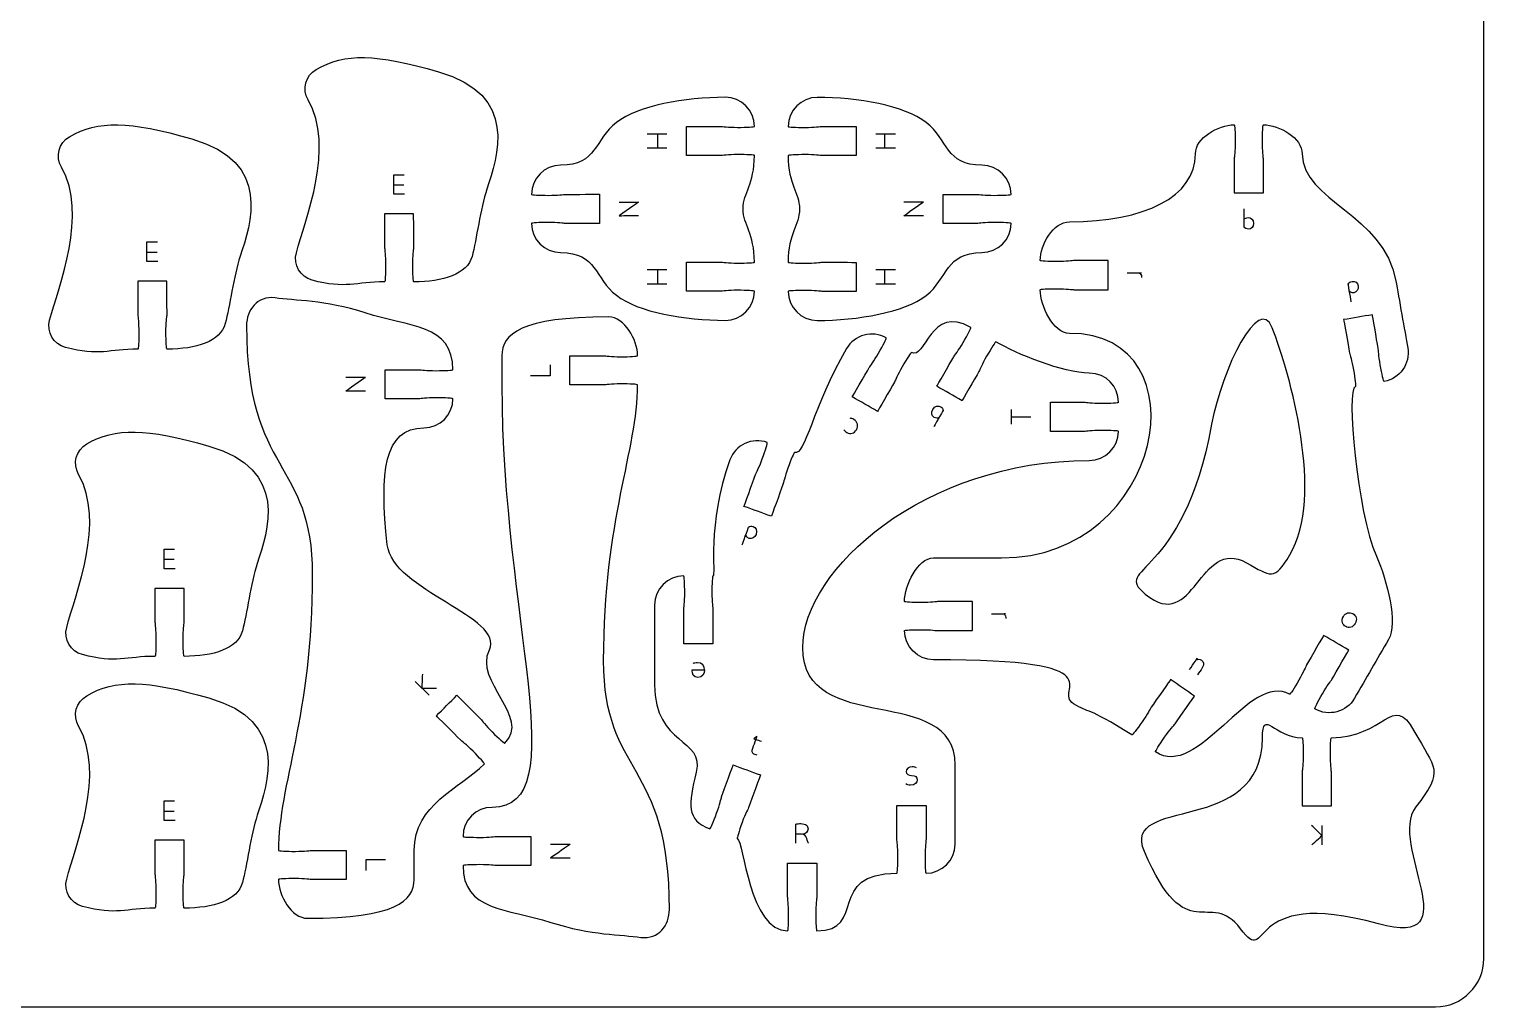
# Model space of a CAD drawing. Extents: x 0 to 300, y 0 to 300.
# Drawn here: x 150 to 300, y 0.1 to 100.9 of the extents above; entities that cross this region are included whole.
import ezdxf

# ---------------------------------------------------------------- set-up
doc = ezdxf.new("R2010")
doc.units = 0
doc.header["$MEASUREMENT"] = 0
doc.layers.add('DEFAULT', color=7, linetype='CONTINUOUS')

msp = doc.modelspace()

# ---------------------------------------------------------------- linework, layer by layer
at = {"layer": 'DEFAULT', "color": 250}
for points in [[(213.73, 90.15), (215.75, 90.15)], [(214.8, 90.15), (214.8, 88.65)], [(237.3, 90.14), (239.32, 90.14)], [(238.24, 88.64), (238.24, 90.14)], [(215.75, 88.65), (213.73, 88.65)], [(239.32, 88.64), (237.3, 88.64)], [(188.72, 83.9), (187.59, 83.9), (187.59, 85.92), (188.68, 85.92)], [(188.63, 84.85), (187.59, 84.85)], [(163.28, 76.96), (162.15, 76.96), (162.15, 78.98), (163.24, 78.98)], [(163.19, 77.91), (162.15, 77.91)], [(213.73, 76.15), (215.75, 76.15)], [(214.8, 76.15), (214.8, 74.64)], [(237.3, 76.14), (239.32, 76.14)], [(238.24, 74.63), (238.24, 76.14)], [(215.75, 74.64), (213.73, 74.64)], [(239.32, 74.63), (237.3, 74.63)], [(203.71, 66.31), (203.71, 65.18), (201.69, 65.18)], [(251.25, 61.7), (251.25, 60.2)], [(251.25, 60.95), (253.27, 60.95)], [(165.05, 45.28), (163.91, 45.28), (163.91, 47.3), (165, 47.3)], [(164.96, 46.23), (163.91, 46.23)], [(191.24, 32.24), (189.81, 33.66)], [(165.05, 19.31), (163.91, 19.31), (163.91, 21.34), (165, 21.34)], [(164.96, 20.26), (163.91, 20.26)], [(283.3, 18.82), (283.3, 16.8)], [(184.74, 14.18), (184.74, 15.3), (186.76, 15.3)]]:
    msp.add_lwpolyline(points, dxfattribs=at)
at = {"layer": 'DEFAULT', "color": 1}
for points, knots in [([(295, 0.1), (198.33, 0.1), (101.67, 0.1), (5, 0.1), (2.25, 0.1), (0, 2.35), (0, 5.1), (0, 101.77), (0, 198.43), (0, 295.1), (0, 297.85), (2.25, 300.1), (5, 300.1), (101.67, 300.1), (198.33, 300.1), (295, 300.1), (297.75, 300.1), (300, 297.85), (300, 295.1), (300, 198.43), (300, 101.77), (300, 5.1), (300, 2.35), (297.75, 0.1), (295, 0.1)], [0, 0, 0, 0, 822.047, 822.047, 822.047, 823.047, 823.047, 823.047, 1645.094, 1645.094, 1645.094, 1646.094, 1646.094, 1646.094, 2468.141, 2468.141, 2468.141, 2469.141, 2469.141, 2469.141, 3291.188, 3291.188, 3291.188, 3292.188, 3292.188, 3292.188, 3292.188]), ([(179.18, 75.04), (182.67, 74.11), (183.66, 74.87), (186.66, 74.87), (186.71, 74.87), (186.76, 75.65), (186.75, 76.62), (186.75, 77.59), (186.66, 78.2), (186.66, 78.37), (186.65, 79.24), (186.65, 81.87), (186.65, 81.87), (187.65, 81.87), (188.65, 81.87), (189.65, 81.87), (189.65, 81.87), (189.66, 79.24), (189.66, 78.37), (189.65, 78.2), (189.55, 77.59), (189.56, 76.62), (189.55, 75.66), (189.6, 74.88), (189.66, 74.87), (192.66, 74.87), (195.18, 75.65), (195.67, 77.5), (196.14, 79.24), (196.52, 82.39), (197.2, 84.44), (198.27, 87.71), (200.57, 94.16), (192.22, 96.54), (185.73, 98.39), (182.58, 98.49), (179.61, 96.77), (178.51, 96.14), (178.14, 94.74), (178.77, 93.64), (181.57, 88.78), (178.49, 81.36), (177.56, 77.86), (177.23, 76.63), (177.95, 75.37), (179.18, 75.04)], [1, 1, 1, 1, 2, 2, 2, 3, 3, 3, 4, 4, 4, 5, 5, 5, 13.499, 13.499, 13.499, 14.499, 14.499, 14.499, 15.499, 15.499, 15.499, 16.499, 16.499, 16.499, 17.499, 17.499, 17.499, 18.499, 18.499, 18.499, 19.499, 19.499, 19.499, 20.499, 20.499, 20.499, 21.499, 21.499, 21.499, 22.499, 22.499, 22.499, 23.499, 23.499, 23.499, 23.499]), ([(224.78, 90.9), (224.78, 90.84), (224, 90.8), (223.03, 90.8), (222.07, 90.8), (221.46, 90.9), (221.29, 90.9), (220.41, 90.9), (217.78, 90.9), (217.78, 90.9), (217.78, 89.9), (217.78, 88.9), (217.78, 87.9), (217.78, 87.9), (220.41, 87.9), (221.28, 87.9), (221.46, 87.9), (222.07, 88), (223.03, 88), (224, 88), (224.78, 87.95), (224.79, 87.9), (224.78, 84.86), (223.62, 84.12), (223.62, 82.4), (223.62, 80.68), (224.78, 79.94), (224.79, 76.9), (224.79, 76.84), (224, 76.8), (223.03, 76.8), (222.07, 76.8), (221.46, 76.9), (221.28, 76.9), (220.41, 76.9), (217.79, 76.9), (217.79, 76.9), (217.78, 75.9), (217.78, 74.9), (217.78, 73.9), (217.78, 73.9), (220.41, 73.9), (221.29, 73.9), (221.46, 73.9), (222.07, 74), (223.03, 74), (224, 74), (224.78, 73.95), (224.78, 73.9), (224.78, 72.24), (223.44, 70.9), (221.78, 70.9), (217.62, 70.9), (212.81, 71.73), (210.55, 73.48), (208.29, 75.23), (208.58, 77.89), (204.8, 77.89), (203.15, 77.89), (201.8, 79.23), (201.8, 80.89), (201.8, 80.95), (202.58, 80.99), (203.55, 80.99), (204.52, 80.99), (205.13, 80.89), (205.3, 80.9), (206.18, 80.89), (208.8, 80.89), (208.8, 80.89), (208.8, 81.89), (208.8, 82.89), (208.8, 83.9), (208.8, 83.9), (206.17, 83.89), (205.3, 83.89), (205.13, 83.89), (204.52, 83.79), (203.55, 83.79), (202.58, 83.79), (201.8, 83.84), (201.8, 83.89), (201.8, 85.55), (203.14, 86.89), (204.8, 86.89), (208.58, 86.9), (208.29, 89.56), (210.55, 91.31), (212.81, 93.06), (217.62, 93.9), (221.78, 93.9), (223.44, 93.9), (224.79, 92.56), (224.78, 90.9)], [1, 1, 1, 1, 2, 2, 2, 3, 3, 3, 4, 4, 4, 12.5, 12.5, 12.5, 13.5, 13.5, 13.5, 14.5, 14.5, 14.5, 15.5, 15.5, 15.5, 16.5, 16.5, 16.5, 17.5, 17.5, 17.5, 18.5, 18.5, 18.5, 19.5, 19.5, 19.5, 20.5, 20.5, 20.5, 29.006003, 29.006003, 29.006003, 30.006003, 30.006003, 30.006003, 31.006003, 31.006003, 31.006003, 32.006003, 32.006003, 32.006003, 33.006003, 33.006003, 33.006003, 34.006003, 34.006003, 34.006003, 35.006003, 35.006003, 35.006003, 36.006003, 36.006003, 36.006003, 37.006003, 37.006003, 37.006003, 38.006003, 38.006003, 38.006003, 39.006003, 39.006003, 39.006003, 47.520003, 47.520003, 47.520003, 48.520003, 48.520003, 48.520003, 49.520003, 49.520003, 49.520003, 50.520003, 50.520003, 50.520003, 51.534003, 51.534003, 51.534003, 52.534003, 52.534003, 52.534003, 53.534003, 53.534003, 53.534003, 54.534003, 54.534003, 54.534003, 54.534003]), ([(228.27, 73.89), (228.27, 73.94), (229.05, 73.99), (230.01, 73.99), (230.98, 73.99), (231.59, 73.89), (231.76, 73.89), (232.64, 73.89), (235.27, 73.89), (235.27, 73.89), (235.27, 74.89), (235.27, 75.88), (235.27, 76.88), (235.27, 76.88), (232.64, 76.89), (231.77, 76.89), (231.59, 76.89), (230.98, 76.79), (230.01, 76.79), (229.05, 76.79), (228.27, 76.83), (228.26, 76.89), (228.27, 79.93), (229.43, 80.67), (229.43, 82.39), (229.43, 84.11), (228.27, 84.85), (228.26, 87.89), (228.26, 87.94), (229.05, 87.99), (230.01, 87.99), (230.98, 87.99), (231.59, 87.89), (231.77, 87.89), (232.64, 87.89), (235.26, 87.89), (235.26, 87.89), (235.26, 88.89), (235.26, 89.89), (235.27, 90.89), (235.27, 90.89), (232.64, 90.89), (231.76, 90.89), (231.59, 90.89), (230.98, 90.79), (230.01, 90.79), (229.05, 90.79), (228.27, 90.83), (228.27, 90.89), (228.27, 92.54), (229.61, 93.89), (231.26, 93.89), (235.43, 93.89), (240.24, 93.05), (242.5, 91.3), (244.76, 89.55), (244.47, 86.89), (248.25, 86.89), (249.9, 86.89), (251.25, 85.55), (251.25, 83.89), (251.25, 83.84), (250.47, 83.79), (249.5, 83.79), (248.53, 83.79), (247.92, 83.89), (247.75, 83.89), (246.87, 83.89), (244.25, 83.89), (244.25, 83.89), (244.25, 82.89), (244.25, 81.89), (244.25, 80.89), (244.25, 80.89), (246.87, 80.89), (247.75, 80.89), (247.92, 80.89), (248.53, 80.99), (249.5, 80.99), (250.47, 80.99), (251.25, 80.95), (251.25, 80.89), (251.25, 79.23), (249.91, 77.89), (248.24, 77.89), (244.46, 77.89), (244.75, 75.22), (242.5, 73.47), (240.24, 71.72), (235.43, 70.89), (231.26, 70.89), (229.61, 70.88), (228.26, 72.23), (228.27, 73.89)], [1, 1, 1, 1, 2, 2, 2, 3, 3, 3, 4, 4, 4, 12.5, 12.5, 12.5, 13.5, 13.5, 13.5, 14.5, 14.5, 14.5, 15.5, 15.5, 15.5, 16.5, 16.5, 16.5, 17.5, 17.5, 17.5, 18.5, 18.5, 18.5, 19.5, 19.5, 19.5, 20.5, 20.5, 20.5, 29.007003, 29.007003, 29.007003, 30.007003, 30.007003, 30.007003, 31.007003, 31.007003, 31.007003, 32.007003, 32.007003, 32.007003, 33.007003, 33.007003, 33.007003, 34.007003, 34.007003, 34.007003, 35.007003, 35.007003, 35.007003, 36.007003, 36.007003, 36.007003, 37.007003, 37.007003, 37.007003, 38.007003, 38.007003, 38.007003, 39.007003, 39.007003, 39.007003, 47.521003, 47.521003, 47.521003, 48.521003, 48.521003, 48.521003, 49.521003, 49.521003, 49.521003, 50.521003, 50.521003, 50.521003, 51.535003, 51.535003, 51.535003, 52.535003, 52.535003, 52.535003, 53.535003, 53.535003, 53.535003, 54.535003, 54.535003, 54.535003, 54.535003]), ([(153.74, 68.11), (157.23, 67.17), (158.22, 67.93), (161.22, 67.93), (161.27, 67.93), (161.32, 68.72), (161.31, 69.68), (161.31, 70.65), (161.22, 71.26), (161.22, 71.44), (161.21, 72.31), (161.21, 74.93), (161.21, 74.93), (162.21, 74.93), (163.21, 74.93), (164.21, 74.93), (164.21, 74.93), (164.22, 72.31), (164.22, 71.43), (164.21, 71.26), (164.11, 70.65), (164.11, 69.68), (164.11, 68.72), (164.16, 67.95), (164.22, 67.93), (167.22, 67.93), (169.74, 68.71), (170.23, 70.57), (170.7, 72.31), (171.08, 75.45), (171.76, 77.51), (172.83, 80.77), (175.13, 87.23), (166.78, 89.61), (160.29, 91.46), (157.14, 91.55), (154.17, 89.84), (153.07, 89.2), (152.7, 87.8), (153.33, 86.7), (156.13, 81.84), (153.05, 74.42), (152.12, 70.92), (151.79, 69.69), (152.51, 68.43), (153.74, 68.11)], [1, 1, 1, 1, 2, 2, 2, 3, 3, 3, 4, 4, 4, 5, 5, 5, 13.499, 13.499, 13.499, 14.499, 14.499, 14.499, 15.499, 15.499, 15.499, 16.499, 16.499, 16.499, 17.499, 17.499, 17.499, 18.499, 18.499, 18.499, 19.499, 19.499, 19.499, 20.499, 20.499, 20.499, 21.499, 21.499, 21.499, 22.499, 22.499, 22.499, 23.499, 23.499, 23.499, 23.499]), ([(292.14, 68.07), (291.84, 69.79), (291.23, 73.24), (290.93, 74.96), (289.72, 81.86), (281.26, 83.24), (281.26, 88.06), (281.26, 89.72), (278.92, 91.06), (277.26, 91.06), (277.21, 91.06), (277.16, 90.28), (277.16, 89.31), (277.16, 88.34), (277.26, 87.73), (277.26, 87.56), (277.26, 86.39), (277.26, 85.23), (277.26, 84.06), (276.26, 84.06), (275.26, 84.06), (274.26, 84.06), (274.26, 85.23), (274.26, 86.39), (274.26, 87.56), (274.26, 87.73), (274.36, 88.34), (274.36, 89.31), (274.36, 90.28), (274.32, 91.06), (274.26, 91.06), (272.6, 91.06), (270.26, 89.72), (270.26, 88.06), (270.26, 83.64), (265, 81.06), (257.26, 81.06), (255.6, 81.06), (254.26, 78.72), (254.26, 77.06), (254.26, 77.01), (255.05, 76.96), (256.01, 76.96), (256.98, 76.96), (257.59, 77.06), (257.76, 77.06), (258.93, 77.06), (260.1, 77.06), (261.26, 77.06), (261.26, 76.06), (261.26, 75.06), (261.26, 74.06), (260.1, 74.06), (258.93, 74.06), (257.76, 74.06), (257.59, 74.06), (256.98, 74.16), (256.01, 74.16), (255.05, 74.16), (254.26, 74.12), (254.26, 74.06), (254.26, 72.4), (255.6, 69.56), (257.26, 69.56), (271.26, 69.56), (267.04, 46.4), (250.26, 46.4), (247.93, 46.4), (245.6, 46.4), (243.26, 46.4), (241.61, 46.4), (240.26, 43.56), (240.26, 41.9), (240.26, 41.84), (241.04, 41.8), (242.01, 41.8), (242.98, 41.8), (243.59, 41.9), (243.76, 41.9), (244.93, 41.9), (246.09, 41.9), (247.26, 41.9), (247.26, 40.9), (247.26, 39.9), (247.26, 38.9), (246.09, 38.9), (244.93, 38.9), (243.76, 38.9), (243.59, 38.9), (242.98, 39), (242.01, 39), (241.04, 39), (240.26, 38.95), (240.26, 38.9), (240.26, 37.24), (241.61, 35.9), (243.26, 35.9), (262.82, 35.9), (255.46, 32.79), (257.68, 31.37), (259.4, 30.28), (258.89, 31.21), (263.69, 28.14), (263.73, 28.1), (264.22, 28.72), (264.77, 29.51), (265.33, 30.3), (265.59, 30.86), (265.69, 31), (266.2, 31.72), (267.7, 33.87), (267.7, 33.87), (268.52, 33.29), (269.34, 32.72), (270.16, 32.15), (270.16, 32.15), (268.65, 30), (268.15, 29.28), (268.05, 29.14), (267.62, 28.7), (267.07, 27.91), (266.51, 27.11), (266.1, 26.45), (266.15, 26.41), (270.47, 23.4), (275.86, 34.71), (279.97, 32.34), (280.02, 32.31), (280.45, 32.96), (280.93, 33.8), (281.41, 34.64), (281.63, 35.22), (281.72, 35.37), (282.15, 36.13), (283.47, 38.4), (283.47, 38.4), (284.33, 37.9), (285.2, 37.4), (286.07, 36.9), (286.07, 36.9), (284.75, 34.63), (284.32, 33.87), (284.23, 33.72), (283.84, 33.24), (283.35, 32.4), (282.87, 31.56), (282.52, 30.87), (282.57, 30.84), (284, 30.01), (285.83, 30.5), (286.66, 31.93), (287.83, 33.96), (288.99, 35.98), (290.16, 38), (291.14, 39.69), (290.04, 44.03), (288.91, 46.58), (286.92, 51.08), (285.76, 63.9), (286.76, 64.07), (286.81, 64.08), (286.72, 64.86), (286.55, 65.81), (286.38, 66.76), (286.18, 67.35), (286.15, 67.52), (286, 68.38), (285.54, 70.97), (285.54, 70.97), (286.53, 71.14), (287.51, 71.31), (288.5, 71.48), (288.5, 71.48), (288.95, 68.9), (289.1, 68.04), (289.13, 67.87), (289.14, 67.25), (289.31, 66.3), (289.48, 65.35), (289.65, 64.59), (289.71, 64.59), (291.35, 64.88), (292.43, 66.43), (292.14, 68.07)], [1, 1, 1, 1, 2, 2, 2, 3, 3, 3, 4, 4, 4, 5, 5, 5, 6, 6, 6, 15.92, 15.92, 15.92, 24.43, 24.43, 24.43, 34.35, 34.35, 34.35, 35.35, 35.35, 35.35, 36.35, 36.35, 36.35, 37.35, 37.35, 37.35, 38.35, 38.35, 38.35, 39.35, 39.35, 39.35, 40.35, 40.35, 40.35, 41.35, 41.35, 41.35, 51.27, 51.27, 51.27, 59.77, 59.77, 59.77, 69.69, 69.69, 69.69, 70.69, 70.69, 70.69, 71.69, 71.69, 71.69, 72.69, 72.69, 72.69, 73.69, 73.69, 73.69, 93.53, 93.53, 93.53, 94.53, 94.53, 94.53, 95.53, 95.53, 95.53, 96.53, 96.53, 96.53, 106.45, 106.45, 106.45, 114.961, 114.961, 114.961, 124.881, 124.881, 124.881, 125.881, 125.881, 125.881, 126.881, 126.881, 126.881, 127.881, 127.881, 127.881, 128.881, 128.881, 128.881, 129.881, 129.881, 129.881, 130.881, 130.881, 130.881, 131.881, 131.881, 131.881, 132.881, 132.881, 132.881, 141.390935, 141.390935, 141.390935, 142.390935, 142.390935, 142.390935, 143.390935, 143.390935, 143.390935, 144.390935, 144.390935, 144.390935, 145.390935, 145.390935, 145.390935, 146.390935, 146.390935, 146.390935, 147.390935, 147.390935, 147.390935, 148.390935, 148.390935, 148.390935, 156.903544, 156.903544, 156.903544, 157.903544, 157.903544, 157.903544, 158.903544, 158.903544, 158.903544, 159.903544, 159.903544, 159.903544, 160.903544, 160.903544, 160.903544, 180.749655, 180.749655, 180.749655, 181.749655, 181.749655, 181.749655, 182.749655, 182.749655, 182.749655, 183.749655, 183.749655, 183.749655, 184.749655, 184.749655, 184.749655, 185.749655, 185.749655, 185.749655, 194.25761, 194.25761, 194.25761, 195.25761, 195.25761, 195.25761, 196.25761, 196.25761, 196.25761, 197.25761, 197.25761, 197.25761, 198.25761, 198.25761, 198.25761, 198.25761]), ([(280, 46.72), (278.38, 43.99), (278.04, 44.5), (275.53, 45.9), (270.63, 48.64), (270.16, 38.49), (265.09, 42.66), (261.53, 45.6), (268.93, 43.97), (271.93, 60.18), (273.01, 66.02), (276.82, 73.62), (278.17, 70.14), (280.02, 65.37), (283.59, 52.78), (280, 46.72)], [1, 1, 1, 1, 2, 2, 2, 3, 3, 3, 4, 4, 4, 5, 5, 5, 6, 6, 6, 6]), ([(172.42, 70.35), (172.42, 71.94), (173.51, 73.46), (175.37, 73.22), (177.36, 72.91), (180.45, 73.02), (184.66, 71.67), (189.18, 70.2), (193.7, 70.51), (193.7, 65.81), (193.7, 65.76), (192.92, 65.71), (191.95, 65.71), (190.99, 65.71), (190.38, 65.81), (190.2, 65.81), (189.04, 65.81), (187.87, 65.81), (186.7, 65.81), (186.7, 64.81), (186.7, 63.81), (186.7, 62.81), (187.87, 62.81), (189.04, 62.81), (190.2, 62.81), (190.38, 62.81), (190.99, 62.91), (191.95, 62.91), (192.92, 62.91), (193.7, 62.87), (193.7, 62.81), (193.7, 61.16), (192.36, 59.81), (190.71, 59.81), (186.56, 59.81), (186.12, 55.22), (186.93, 47.76), (187.46, 43.01), (199.08, 40.29), (197.46, 36.93), (195.85, 33.57), (201.81, 30.03), (199.06, 27.29), (199.02, 27.25), (198.44, 27.77), (197.75, 28.45), (197.07, 29.14), (196.71, 29.64), (196.59, 29.76), (195.97, 30.38), (194.11, 32.24), (194.11, 32.24), (193.41, 31.53), (192.7, 30.82), (191.99, 30.11), (191.99, 30.11), (193.85, 28.26), (194.47, 27.64), (194.59, 27.52), (195.09, 27.16), (195.77, 26.47), (196.46, 25.79), (196.98, 25.2), (196.94, 25.16), (194.38, 22.61), (189.71, 20.98), (189.71, 16.24), (189.71, 15.24), (189.71, 14.24), (189.71, 13.24), (189.71, 11.03), (187.77, 9.24), (178.71, 9.24), (177.05, 9.24), (175.71, 11.58), (175.71, 13.24), (175.71, 13.3), (176.49, 13.34), (177.46, 13.34), (178.42, 13.34), (179.03, 13.24), (179.2, 13.24), (180.37, 13.24), (181.54, 13.24), (182.7, 13.24), (182.7, 14.24), (182.7, 15.24), (182.7, 16.24), (181.54, 16.24), (180.37, 16.24), (179.2, 16.24), (179.03, 16.24), (178.42, 16.14), (177.46, 16.14), (176.49, 16.14), (175.71, 16.19), (175.71, 16.24), (175.71, 23), (179.2, 30.1), (179.2, 44.67), (179.2, 56.62), (172.42, 54.89), (172.42, 70.35)], [1, 1, 1, 1, 2, 2, 2, 3, 3, 3, 4, 4, 4, 5, 5, 5, 6, 6, 6, 15.92, 15.92, 15.92, 24.42, 24.42, 24.42, 34.34, 34.34, 34.34, 35.34, 35.34, 35.34, 36.34, 36.34, 36.34, 37.34, 37.34, 37.34, 38.34, 38.34, 38.34, 39.34, 39.34, 39.34, 40.34, 40.34, 40.34, 41.34, 41.34, 41.34, 42.34, 42.34, 42.34, 43.34, 43.34, 43.34, 51.853566, 51.853566, 51.853566, 52.853566, 52.853566, 52.853566, 53.853566, 53.853566, 53.853566, 54.853566, 54.853566, 54.853566, 55.853566, 55.853566, 55.853566, 64.363566, 64.363566, 64.363566, 65.363566, 65.363566, 65.363566, 66.363566, 66.363566, 66.363566, 67.363566, 67.363566, 67.363566, 68.363566, 68.363566, 68.363566, 78.283566, 78.283566, 78.283566, 86.793566, 86.793566, 86.793566, 96.713566, 96.713566, 96.713566, 97.713566, 97.713566, 97.713566, 98.713566, 98.713566, 98.713566, 99.713566, 99.713566, 99.713566, 100.713566, 100.713566, 100.713566, 100.713566]), ([(249.69, 68.67), (251.76, 67.47), (256.66, 65.45), (259.31, 65.45), (261.08, 65.45), (262.31, 64.11), (262.31, 62.45), (262.31, 62.4), (261.53, 62.35), (260.56, 62.35), (259.59, 62.35), (258.98, 62.45), (258.81, 62.45), (257.64, 62.45), (256.47, 62.45), (255.31, 62.45), (255.31, 61.45), (255.31, 60.45), (255.31, 59.45), (256.47, 59.45), (257.64, 59.45), (258.81, 59.45), (258.98, 59.45), (259.59, 59.55), (260.56, 59.55), (261.53, 59.55), (262.31, 59.51), (262.31, 59.45), (262.31, 57.79), (260.96, 56.45), (259.31, 56.45), (242.31, 56.45), (229.77, 45.19), (229.77, 37.17), (229.77, 27.79), (245.48, 33.6), (245.48, 25.05), (245.48, 22.33), (245.48, 19.6), (245.48, 16.88), (245.48, 15.22), (244.13, 13.88), (242.48, 13.88), (242.42, 13.88), (242.38, 14.67), (242.38, 15.63), (242.38, 16.6), (242.48, 17.21), (242.48, 17.38), (242.48, 18.55), (242.48, 19.71), (242.48, 20.88), (241.48, 20.88), (240.48, 20.88), (239.48, 20.88), (239.48, 19.71), (239.48, 18.55), (239.48, 17.38), (239.48, 17.21), (239.58, 16.6), (239.58, 15.63), (239.58, 14.67), (239.53, 13.88), (239.48, 13.88), (232.17, 13.88), (236.44, 7.94), (231.21, 7.94), (231.16, 7.94), (231.11, 8.72), (231.11, 9.69), (231.11, 10.66), (231.21, 11.27), (231.21, 11.44), (231.21, 12.32), (231.21, 14.94), (231.21, 14.94), (230.21, 14.94), (229.21, 14.94), (228.21, 14.94), (228.21, 14.94), (228.21, 12.32), (228.21, 11.44), (228.21, 11.27), (228.31, 10.66), (228.31, 9.69), (228.31, 8.72), (228.27, 7.94), (228.21, 7.94), (224.24, 7.94), (223.69, 17.2), (223.02, 17.45), (222.97, 17.46), (223.19, 18.21), (223.52, 19.12), (223.85, 20.03), (224.16, 20.57), (224.22, 20.73), (224.52, 21.56), (225.41, 24.02), (225.41, 24.02), (224.47, 24.36), (223.53, 24.71), (222.59, 25.05), (222.59, 25.05), (221.69, 22.58), (221.4, 21.76), (221.34, 21.59), (221.22, 20.99), (220.89, 20.08), (220.56, 19.17), (220.25, 18.45), (220.2, 18.47), (217.74, 19.36), (217.98, 20.98), (218.79, 24.29), (219.67, 27.88), (214.5, 26.96), (214.5, 33.31), (214.5, 36.05), (214.5, 38.79), (214.5, 41.54), (214.5, 43.19), (215.84, 44.54), (217.5, 44.54), (217.56, 44.54), (217.6, 43.75), (217.6, 42.79), (217.6, 41.82), (217.5, 41.21), (217.5, 41.04), (217.5, 39.87), (217.5, 38.7), (217.5, 37.54), (218.5, 37.54), (219.5, 37.54), (220.5, 37.54), (220.5, 38.7), (220.5, 39.87), (220.5, 41.04), (220.5, 41.21), (220.4, 41.82), (220.4, 42.79), (220.4, 43.75), (220.45, 44.54), (220.5, 44.54), (220.87, 44.54), (219.82, 49.79), (222.26, 56.51), (222.83, 58.06), (224.55, 58.87), (226.11, 58.3), (226.16, 58.28), (225.93, 57.53), (225.6, 56.62), (225.27, 55.71), (224.97, 55.17), (224.91, 55.01), (224.61, 54.19), (223.71, 51.72), (223.71, 51.72), (224.65, 51.38), (225.59, 51.03), (226.53, 50.69), (226.53, 50.69), (227.43, 53.16), (227.73, 53.98), (227.79, 54.14), (227.9, 54.75), (228.23, 55.66), (228.57, 56.57), (228.87, 57.29), (228.93, 57.27), (229.99, 56.88), (230.78, 61.92), (234.28, 67.98), (235.11, 69.41), (236.94, 69.91), (238.38, 69.08), (238.43, 69.05), (238.08, 68.35), (237.59, 67.51), (237.11, 66.67), (236.72, 66.2), (236.63, 66.04), (236.19, 65.29), (234.88, 63.01), (234.88, 63.01), (235.75, 62.51), (236.61, 62.01), (237.48, 61.51), (237.48, 61.51), (238.79, 63.79), (239.23, 64.54), (239.31, 64.7), (239.53, 65.27), (240.02, 66.11), (240.5, 66.95), (240.93, 67.6), (240.98, 67.58), (242.41, 66.75), (242.93, 72.57), (247.09, 70.17), (247.14, 70.14), (246.79, 69.44), (246.3, 68.61), (245.82, 67.77), (245.43, 67.29), (245.34, 67.14), (244.9, 66.38), (243.59, 64.11), (243.59, 64.11), (244.45, 63.61), (245.32, 63.11), (246.19, 62.61), (246.19, 62.61), (247.5, 64.88), (247.94, 65.64), (248.03, 65.79), (248.24, 66.37), (248.73, 67.2), (249.21, 68.04), (249.64, 68.7), (249.69, 68.67)], [1, 1, 1, 1, 2, 2, 2, 3, 3, 3, 4, 4, 4, 5, 5, 5, 14.92, 14.92, 14.92, 23.42, 23.42, 23.42, 33.34, 33.34, 33.34, 34.34, 34.34, 34.34, 35.34, 35.34, 35.34, 36.34, 36.34, 36.34, 37.34, 37.34, 37.34, 38.34, 38.34, 38.34, 61.49, 61.49, 61.49, 62.49, 62.49, 62.49, 63.49, 63.49, 63.49, 64.49, 64.49, 64.49, 74.41, 74.41, 74.41, 82.91, 82.91, 82.91, 92.83, 92.83, 92.83, 93.83, 93.83, 93.83, 94.83, 94.83, 94.83, 95.83, 95.83, 95.83, 96.83, 96.83, 96.83, 97.83, 97.83, 97.83, 98.83, 98.83, 98.83, 107.33, 107.33, 107.33, 108.33, 108.33, 108.33, 109.33, 109.33, 109.33, 110.33, 110.33, 110.33, 111.33, 111.33, 111.33, 112.33, 112.33, 112.33, 113.33, 113.33, 113.33, 114.33, 114.33, 114.33, 122.833423, 122.833423, 122.833423, 123.833423, 123.833423, 123.833423, 124.833423, 124.833423, 124.833423, 125.833423, 125.833423, 125.833423, 126.833423, 126.833423, 126.833423, 127.833423, 127.833423, 127.833423, 151.153423, 151.153423, 151.153423, 152.153423, 152.153423, 152.153423, 153.153423, 153.153423, 153.153423, 154.153423, 154.153423, 154.153423, 164.073423, 164.073423, 164.073423, 172.573423, 172.573423, 172.573423, 182.493423, 182.493423, 182.493423, 183.493423, 183.493423, 183.493423, 184.493423, 184.493423, 184.493423, 185.493423, 185.493423, 185.493423, 186.493423, 186.493423, 186.493423, 187.493423, 187.493423, 187.493423, 188.493423, 188.493423, 188.493423, 189.493423, 189.493423, 189.493423, 198.006243, 198.006243, 198.006243, 199.006243, 199.006243, 199.006243, 200.006243, 200.006243, 200.006243, 201.006243, 201.006243, 201.006243, 202.006243, 202.006243, 202.006243, 203.006243, 203.006243, 203.006243, 204.006243, 204.006243, 204.006243, 205.006243, 205.006243, 205.006243, 206.006243, 206.006243, 206.006243, 214.50519, 214.50519, 214.50519, 215.50519, 215.50519, 215.50519, 216.50519, 216.50519, 216.50519, 217.50519, 217.50519, 217.50519, 218.50519, 218.50519, 218.50519, 219.50519, 219.50519, 219.50519, 220.50519, 220.50519, 220.50519, 221.50519, 221.50519, 221.50519, 230.00887, 230.00887, 230.00887, 231.00887, 231.00887, 231.00887, 232.00887, 232.00887, 232.00887, 233.00887, 233.00887, 233.00887, 233.00887]), ([(216.02, 10.14), (216.02, 8.55), (214.93, 7.03), (213.07, 7.27), (211.09, 7.58), (207.99, 7.46), (203.79, 8.82), (199.26, 10.29), (194.74, 9.98), (194.74, 14.68), (194.74, 14.73), (195.52, 14.77), (196.49, 14.77), (197.46, 14.77), (198.06, 14.68), (198.24, 14.68), (199.41, 14.68), (200.57, 14.68), (201.74, 14.68), (201.74, 15.68), (201.74, 16.67), (201.74, 17.67), (200.57, 17.67), (199.41, 17.67), (198.24, 17.67), (198.06, 17.67), (197.46, 17.58), (196.49, 17.58), (195.52, 17.58), (194.74, 17.62), (194.74, 17.67), (194.74, 19.33), (196.08, 20.68), (197.74, 20.68), (206.28, 20.68), (198.74, 40.16), (198.74, 64.24), (198.74, 65.25), (198.74, 66.25), (198.74, 67.25), (198.74, 69.46), (200.67, 71.25), (209.74, 71.25), (211.39, 71.25), (212.74, 68.9), (212.74, 67.25), (212.74, 67.19), (211.96, 67.14), (210.99, 67.14), (210.02, 67.14), (209.41, 67.25), (209.24, 67.25), (208.07, 67.25), (206.91, 67.25), (205.74, 67.25), (205.74, 66.25), (205.74, 65.25), (205.74, 64.24), (206.91, 64.24), (208.07, 64.24), (209.24, 64.24), (209.41, 64.24), (210.02, 64.35), (210.99, 64.35), (211.96, 64.35), (212.74, 64.3), (212.74, 64.24), (212.74, 57.49), (209.24, 50.39), (209.24, 35.82), (209.24, 23.87), (216.02, 25.6), (216.02, 10.14)], [1, 1, 1, 1, 2, 2, 2, 3, 3, 3, 4, 4, 4, 5, 5, 5, 6, 6, 6, 15.92, 15.92, 15.92, 24.42, 24.42, 24.42, 34.34, 34.34, 34.34, 35.34, 35.34, 35.34, 36.34, 36.34, 36.34, 37.34, 37.34, 37.34, 38.34, 38.34, 38.34, 46.85, 46.85, 46.85, 47.85, 47.85, 47.85, 48.85, 48.85, 48.85, 49.85, 49.85, 49.85, 50.85, 50.85, 50.85, 60.77, 60.77, 60.77, 69.28, 69.28, 69.28, 79.2, 79.2, 79.2, 80.2, 80.2, 80.2, 81.2, 81.2, 81.2, 82.2, 82.2, 82.2, 83.2, 83.2, 83.2, 83.2]), ([(155.51, 36.43), (159, 35.49), (159.98, 36.25), (162.98, 36.25), (163.04, 36.25), (163.08, 37.04), (163.08, 38), (163.08, 38.97), (162.98, 39.58), (162.98, 39.76), (162.98, 40.63), (162.98, 43.25), (162.98, 43.25), (163.98, 43.25), (164.98, 43.25), (165.98, 43.25), (165.98, 43.25), (165.98, 40.63), (165.98, 39.75), (165.98, 39.58), (165.88, 38.97), (165.88, 38), (165.88, 37.04), (165.93, 36.27), (165.98, 36.25), (168.98, 36.25), (171.5, 37.03), (172, 38.89), (172.47, 40.62), (172.85, 43.77), (173.52, 45.83), (174.6, 49.09), (176.9, 55.55), (168.54, 57.93), (162.06, 59.78), (158.91, 59.87), (155.94, 58.16), (154.84, 57.52), (154.46, 56.12), (155.1, 55.02), (157.9, 50.16), (154.82, 42.74), (153.88, 39.24), (153.55, 38.01), (154.28, 36.75), (155.51, 36.43)], [1, 1, 1, 1, 2, 2, 2, 3, 3, 3, 4, 4, 4, 5, 5, 5, 13.499, 13.499, 13.499, 14.499, 14.499, 14.499, 15.499, 15.499, 15.499, 16.499, 16.499, 16.499, 17.499, 17.499, 17.499, 18.499, 18.499, 18.499, 19.499, 19.499, 19.499, 20.499, 20.499, 20.499, 21.499, 21.499, 21.499, 22.499, 22.499, 22.499, 23.499, 23.499, 23.499, 23.499]), ([(155.51, 10.46), (159, 9.52), (159.98, 10.28), (162.98, 10.28), (163.04, 10.28), (163.08, 11.07), (163.08, 12.04), (163.08, 13), (162.98, 13.61), (162.98, 13.79), (162.98, 14.66), (162.98, 17.28), (162.98, 17.28), (163.98, 17.28), (164.98, 17.28), (165.98, 17.28), (165.98, 17.28), (165.98, 14.66), (165.98, 13.78), (165.98, 13.61), (165.88, 13), (165.88, 12.03), (165.88, 11.07), (165.93, 10.3), (165.98, 10.29), (168.98, 10.28), (171.5, 11.07), (172, 12.92), (172.47, 14.66), (172.85, 17.81), (173.52, 19.86), (174.6, 23.12), (176.9, 29.58), (168.54, 31.96), (162.06, 33.81), (158.91, 33.9), (155.94, 32.19), (154.84, 31.55), (154.46, 30.15), (155.1, 29.05), (157.9, 24.19), (154.82, 16.77), (153.88, 13.27), (153.55, 12.04), (154.28, 10.78), (155.51, 10.46)], [1, 1, 1, 1, 2, 2, 2, 3, 3, 3, 4, 4, 4, 5, 5, 5, 13.499, 13.499, 13.499, 14.499, 14.499, 14.499, 15.499, 15.499, 15.499, 16.499, 16.499, 16.499, 17.499, 17.499, 17.499, 18.499, 18.499, 18.499, 19.499, 19.499, 19.499, 20.499, 20.499, 20.499, 21.499, 21.499, 21.499, 22.499, 22.499, 22.499, 23.499, 23.499, 23.499, 23.499]), ([(292.79, 28.58), (290.61, 32.57), (289.74, 27.85), (284.27, 27.85), (284.21, 27.85), (284.17, 27.07), (284.17, 26.1), (284.17, 25.13), (284.27, 24.52), (284.27, 24.35), (284.27, 23.18), (284.27, 22.02), (284.27, 20.85), (283.27, 20.85), (282.27, 20.85), (281.27, 20.85), (281.27, 22.02), (281.27, 23.18), (281.27, 24.35), (281.27, 24.52), (281.37, 25.13), (281.37, 26.1), (281.37, 27.07), (281.32, 27.85), (281.27, 27.85), (278.4, 27.85), (277.17, 30.95), (277.17, 27.85), (277.17, 17.58), (262.51, 22), (265, 16.13), (269.32, 5.92), (271.71, 12.39), (274.91, 8.16), (278.12, 3.91), (274.91, 12.64), (289.12, 8.66), (298.72, 5.97), (289.99, 16.88), (292.98, 20.72), (295.97, 24.57), (294.98, 24.6), (292.79, 28.58)], [1, 1, 1, 1, 2, 2, 2, 3, 3, 3, 4, 4, 4, 13.92, 13.92, 13.92, 22.42, 22.42, 22.42, 32.34, 32.34, 32.34, 33.34, 33.34, 33.34, 34.34, 34.34, 34.34, 35.34, 35.34, 35.34, 36.34, 36.34, 36.34, 37.34, 37.34, 37.34, 38.34, 38.34, 38.34, 39.34, 39.34, 39.34, 40.34, 40.34, 40.34, 40.34])]:
    msp.add_open_spline(points, degree=3, knots=knots, dxfattribs=at)
at = {"layer": 'DEFAULT', "color": 250}
for points, knots in [([(210.83, 83.1), (211.51, 83.1), (212.18, 83.1), (212.85, 83.1), (212.85, 83.1), (211.04, 81.78), (210.83, 81.69), (211.51, 81.7), (212.18, 81.7), (212.85, 81.71)], [0, 0, 0, 0, 5.729, 5.729, 5.729, 6.729, 6.729, 6.729, 12.458404, 12.458404, 12.458404, 12.458404]), ([(242.22, 81.69), (241.54, 81.69), (240.87, 81.69), (240.2, 81.69), (240.2, 81.69), (242.01, 83), (242.22, 83.09), (241.54, 83.09), (240.87, 83.08), (240.2, 83.07)], [0, 0, 0, 0, 5.728, 5.728, 5.728, 6.728, 6.728, 6.728, 12.456404, 12.456404, 12.456404, 12.456404]), ([(275.28, 81.32), (275.35, 81.43), (275.52, 81.5), (275.68, 81.5), (275.98, 81.5), (276.25, 81.3), (276.25, 80.89), (276.25, 80.55), (276.02, 80.31), (275.72, 80.31), (275.52, 80.31), (275.37, 80.4), (275.28, 80.53), (275.28, 80.67), (275.28, 82.39), (275.28, 82.39)], [0, 0, 0, 0, 1, 1, 1, 2, 2, 2, 3, 3, 3, 4, 4, 4, 5, 5, 5, 5]), ([(263.23, 75.79), (263.56, 75.79), (263.89, 75.79), (264.23, 75.79), (264.4, 75.79), (264.54, 75.79), (264.68, 75.8)], [0, 0, 0, 0, 2.83, 2.83, 2.83, 3.83, 3.83, 3.83, 3.83]), ([(264.39, 75.79), (264.59, 75.72), (264.71, 75.57), (264.71, 75.39), (264.71, 75.36), (264.71, 75.34), (264.7, 75.31)], [0, 0, 0, 0, 1, 1, 1, 2, 2, 2, 2]), ([(286.33, 72.8), (286.33, 72.8), (286.04, 74.49), (286.01, 74.63), (286.08, 74.78), (286.21, 74.89), (286.41, 74.92), (286.71, 74.98), (286.98, 74.79), (287.04, 74.45), (287.11, 74.05), (286.87, 73.8), (286.58, 73.75), (286.42, 73.72), (286.24, 73.76), (286.15, 73.86)], [0, 0, 0, 0, 1, 1, 1, 2, 2, 2, 3, 3, 3, 4, 4, 4, 5, 5, 5, 5]), ([(184.67, 63.61), (184, 63.61), (183.33, 63.61), (182.65, 63.61), (182.65, 63.61), (184.47, 64.92), (184.67, 65.02), (184, 65.01), (183.33, 65), (182.65, 64.99)], [0, 0, 0, 0, 5.728, 5.728, 5.728, 6.728, 6.728, 6.728, 12.456404, 12.456404, 12.456404, 12.456404]), ([(243.82, 60.87), (243.68, 60.79), (243.51, 60.79), (243.33, 60.89), (243.05, 61.05), (242.98, 61.39), (243.17, 61.71), (243.39, 62.09), (243.75, 62.14), (244, 61.99), (244.16, 61.9), (244.24, 61.78), (244.24, 61.59), (244.18, 61.5), (243.27, 59.92), (243.27, 59.92)], [0, 0, 0, 0, 1.002953, 1.002953, 1.002953, 2.005906, 2.005906, 2.005906, 3.008859, 3.008859, 3.008859, 4.011812, 4.011812, 4.011812, 5.014765, 5.014765, 5.014765, 5.014765]), ([(234, 59.62), (234.04, 59.56), (234.15, 59.44), (234.32, 59.34), (234.7, 59.12), (235.09, 59.24), (235.31, 59.62), (235.54, 60.01), (235.43, 60.44), (235.02, 60.68), (234.89, 60.76), (234.75, 60.79), (234.67, 60.8)], [0, 0, 0, 0, 1, 1, 1, 2, 2, 2, 3, 3, 3, 4, 4, 4, 4]), ([(223.52, 47.76), (223.52, 47.76), (224.15, 49.47), (224.18, 49.57), (224.33, 49.69), (224.47, 49.71), (224.64, 49.65), (224.91, 49.55), (225.11, 49.25), (224.96, 48.83), (224.83, 48.48), (224.53, 48.32), (224.24, 48.42), (224.04, 48.5), (223.93, 48.63), (223.9, 48.79)], [0, 0, 0, 0, 1.002973, 1.002973, 1.002973, 2.005946, 2.005946, 2.005946, 3.00892, 3.00892, 3.00892, 4.011893, 4.011893, 4.011893, 5.014866, 5.014866, 5.014866, 5.014866]), ([(249.23, 40.65), (249.56, 40.65), (249.89, 40.65), (250.22, 40.65), (250.39, 40.65), (250.54, 40.65), (250.68, 40.66)], [0, 0, 0, 0, 2.83, 2.83, 2.83, 3.83, 3.83, 3.83, 3.83]), ([(250.39, 40.65), (250.59, 40.58), (250.71, 40.43), (250.71, 40.25), (250.71, 40.22), (250.71, 40.2), (250.7, 40.17)], [0, 0, 0, 0, 1, 1, 1, 2, 2, 2, 2]), ([(285.51, 40.36), (285.24, 39.9), (285.45, 39.51), (285.75, 39.33), (286.09, 39.13), (286.5, 39.23), (286.73, 39.63), (286.97, 40.05), (286.84, 40.46), (286.49, 40.66), (286.13, 40.86), (285.73, 40.74), (285.51, 40.36)], [0, 0, 0, 0, 1, 1, 1, 2, 2, 2, 3, 3, 3, 4, 4, 4, 4]), ([(269.65, 34.9), (269.85, 35.19), (270.05, 35.48), (270.25, 35.77), (270.34, 35.89), (270.41, 36), (270.47, 36.1)], [0, 0, 0, 0, 3.000601, 3.000601, 3.000601, 4.000601, 4.000601, 4.000601, 4.000601]), ([(219.64, 34.85), (219.64, 34.42), (219.39, 34.07), (218.96, 34.07), (218.49, 34.07), (218.36, 34.49), (218.36, 34.76), (218.36, 34.81), (218.37, 34.82), (218.37, 34.85), (218.79, 34.85), (219.22, 34.85), (219.64, 34.85), (219.64, 35.29), (219.38, 35.59), (218.93, 35.59), (218.7, 35.59), (218.54, 35.54), (218.45, 35.5)], [0, 0, 0, 0, 1, 1, 1, 2, 2, 2, 3, 3, 3, 6.613009, 6.613009, 6.613009, 7.613009, 7.613009, 7.613009, 8.613009, 8.613009, 8.613009, 8.613009]), ([(270.34, 35.9), (270.48, 35.97), (270.69, 35.98), (270.89, 35.85), (271.06, 35.73), (271.24, 35.45), (270.96, 35.05), (270.79, 34.81), (270.63, 34.57), (270.46, 34.34)], [0, 0, 0, 0, 1, 1, 1, 2, 2, 2, 4.456303, 4.456303, 4.456303, 4.456303]), ([(190.55, 34.4), (190.55, 34.4), (190.48, 33.07), (190.5, 32.98), (191, 32.98), (191.49, 32.98), (191.99, 32.98)], [0, 0, 0, 0, 1, 1, 1, 5.218068, 5.218068, 5.218068, 5.218068]), ([(225.52, 27.46), (225.33, 27.53), (225.13, 27.6), (224.93, 27.67), (224.97, 27.78), (225.01, 27.9), (225.05, 28.01), (224.94, 27.92), (224.83, 27.84), (224.72, 27.75), (224.79, 27.72), (224.86, 27.7), (224.93, 27.67), (224.81, 27.36), (224.7, 27.06), (224.59, 26.75), (224.53, 26.59), (224.51, 26.46), (224.56, 26.36), (224.59, 26.27), (224.67, 26.2), (224.79, 26.16), (224.88, 26.12), (224.96, 26.11), (225.02, 26.11)], [0, 0, 0, 0, 1.801926, 1.801926, 1.801926, 2.812973, 2.812973, 2.812973, 4.008318, 4.008318, 4.008318, 4.645754, 4.645754, 4.645754, 7.434036, 7.434036, 7.434036, 8.434036, 8.434036, 8.434036, 9.434036, 9.434036, 9.434036, 10.434036, 10.434036, 10.434036, 10.434036]), ([(241.51, 24.76), (241.41, 24.82), (241.25, 24.87), (241.06, 24.87), (240.67, 24.87), (240.43, 24.63), (240.43, 24.34), (240.43, 24.12), (240.69, 23.97), (240.97, 23.97), (241.4, 23.97), (241.57, 23.79), (241.57, 23.52), (241.57, 23.2), (241.33, 22.97), (240.89, 22.97), (240.69, 22.97), (240.51, 23.02), (240.38, 23.1)], [0, 0, 0, 0, 1, 1, 1, 2, 2, 2, 3, 3, 3, 4, 4, 4, 5, 5, 5, 6, 6, 6, 6]), ([(229.06, 16.97), (229.06, 17.63), (229.06, 18.3), (229.06, 18.96), (229.2, 18.99), (229.38, 19), (229.56, 19), (229.84, 19), (230.02, 18.95), (230.15, 18.84), (230.25, 18.75), (230.31, 18.61), (230.31, 18.46), (230.31, 18.19), (230.12, 17.9), (229.74, 17.9)], [0, 0, 0, 0, 5.652, 5.652, 5.652, 6.652, 6.652, 6.652, 7.652, 7.652, 7.652, 8.652, 8.652, 8.652, 9.652, 9.652, 9.652, 9.652]), ([(282.25, 16.8), (282.25, 16.8), (283.24, 17.69), (283.3, 17.77), (282.94, 18.12), (282.59, 18.47), (282.24, 18.82)], [0, 0, 0, 0, 1, 1, 1, 5.219371, 5.219371, 5.219371, 5.219371]), ([(203.77, 16.88), (204.44, 16.88), (205.12, 16.88), (205.79, 16.88), (205.79, 16.88), (203.98, 15.57), (203.77, 15.47), (204.44, 15.48), (205.12, 15.49), (205.79, 15.49)], [0, 0, 0, 0, 5.729, 5.729, 5.729, 6.729, 6.729, 6.729, 12.458404, 12.458404, 12.458404, 12.458404]), ([(230.36, 16.97), (230.32, 17.03), (230.26, 17.2), (230.18, 17.45), (230.07, 17.8), (229.96, 17.89), (229.65, 17.9), (229.45, 17.9), (229.26, 17.9), (229.06, 17.9)], [0, 0, 0, 0, 1, 1, 1, 2, 2, 2, 3.658, 3.658, 3.658, 3.658])]:
    msp.add_open_spline(points, degree=3, knots=knots, dxfattribs=at)

doc.saveas('drawing.dxf')
